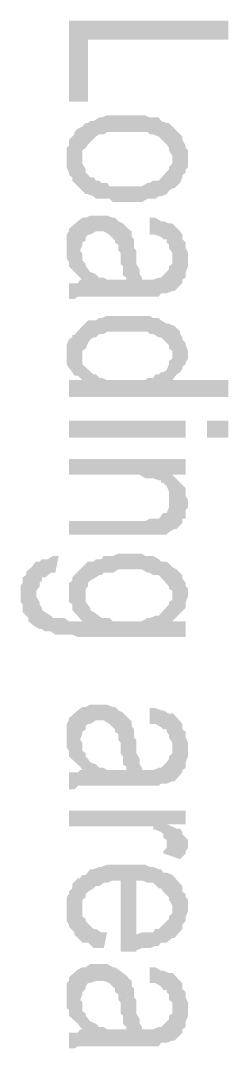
# Model space of a CAD drawing. Header units: feet. Extents: x -99009 to 3252343, y -11094690 to 9035152.
# Drawn here: x 1658612.5 to 1658677.3, y -1995523.6 to -1995203.9 of the extents above; entities that cross this region are included whole.
import ezdxf

# ---------------------------------------------------------------- set-up
doc = ezdxf.new("R2010")
doc.units = ezdxf.units.FT
doc.layers.add('H', color=7, linetype='Continuous', lineweight=0)

msp = doc.modelspace()

# ---------------------------------------------------------------- hatches: boundary and pattern name
at = {"layer": 'H', "linetype": 'Continuous'}
for points in [[(1658627.54733, -1995229.17844), (1658627.54733, -1995203.93983), (1658677.329, -1995203.93983), (1658677.329, -1995209.90171), (1658633.5092, -1995209.90171), (1658633.5092, -1995229.17844), (1658627.54733, -1995229.17844)], [(1658659.80108, -1995246.01081), (1658658.74782, -1995244.26199), (1658658.74782, -1995243.54657), (1658658.05226, -1995242.4933), (1658656.28357, -1995240.74449), (1658655.58802, -1995240.04893), (1658653.8392, -1995239.35338), (1658652.78594, -1995239.35338), (1658652.09039, -1995238.63796), (1658639.47108, -1995238.63796), (1658638.41782, -1995239.35338), (1658637.00684, -1995239.35338), (1658635.95357, -1995240.04893), (1658635.25802, -1995240.74449), (1658633.5092, -1995242.4933), (1658632.81365, -1995243.54657), (1658631.76039, -1995244.26199), (1658631.76039, -1995236.88914), (1658632.81365, -1995235.83587), (1658633.5092, -1995235.83587), (1658634.20476, -1995235.14032), (1658635.25802, -1995235.14032), (1658637.00684, -1995234.08706), (1658637.70239, -1995234.08706), (1658639.47108, -1995233.3915), (1658651.37496, -1995233.3915), (1658652.78594, -1995234.08706), (1658655.58802, -1995234.08706), (1658656.28357, -1995235.14032), (1658658.05226, -1995235.83587), (1658658.74782, -1995235.83587), (1658659.80108, -1995236.88914), (1658659.80108, -1995246.01081)], [(1658641.2199, -1995260.37893), (1658640.16663, -1995259.32567), (1658635.95357, -1995259.32567), (1658635.25802, -1995258.63012), (1658633.5092, -1995257.93456), (1658632.81365, -1995257.93456), (1658631.76039, -1995256.8813), (1658628.60059, -1995253.7215), (1658628.60059, -1995252.66824), (1658627.54733, -1995251.97269), (1658627.54733, -1995251.25726), (1658626.85177, -1995249.50845), (1658626.85177, -1995243.54657), (1658627.54733, -1995242.85102), (1658627.54733, -1995241.1022), (1658629.29614, -1995239.35338), (1658629.29614, -1995238.63796), (1658630.34941, -1995237.60456), (1658631.76039, -1995236.88914), (1658631.76039, -1995248.45518), (1658632.81365, -1995250.22387), (1658632.81365, -1995251.25726), (1658634.20476, -1995252.66824), (1658635.25802, -1995252.66824), (1658635.95357, -1995253.7215), (1658637.00684, -1995253.7215), (1658637.70239, -1995254.41706), (1658639.47108, -1995254.41706), (1658640.16663, -1995255.47032), (1658650.3217, -1995255.47032), (1658652.09039, -1995254.41706), (1658652.78594, -1995254.41706), (1658653.8392, -1995253.7215), (1658655.58802, -1995253.7215), (1658658.74782, -1995250.22387), (1658658.74782, -1995249.50845), (1658659.80108, -1995248.45518), (1658659.80108, -1995236.88914), (1658662.941, -1995240.04893), (1658662.941, -1995241.1022), (1658663.99427, -1995242.85102), (1658663.99427, -1995243.54657), (1658664.70969, -1995244.26199), (1658664.70969, -1995249.50845), (1658663.99427, -1995250.22387), (1658663.99427, -1995251.25726), (1658662.941, -1995251.97269), (1658662.941, -1995252.66824), (1658662.24545, -1995254.41706), (1658660.49663, -1995256.16587), (1658659.80108, -1995256.16587), (1658658.74782, -1995256.8813), (1658658.05226, -1995257.93456), (1658656.28357, -1995258.63012), (1658655.58802, -1995258.63012), (1658654.53476, -1995259.32567), (1658652.09039, -1995259.32567), (1658650.3217, -1995260.37893), (1658641.2199, -1995260.37893)], [(1658645.43296, -1995284.56428), (1658645.43296, -1995283.86873), (1658644.37969, -1995283.17318), (1658644.37969, -1995280.35122), (1658643.66427, -1995279.65567), (1658643.66427, -1995276.15804), (1658642.96871, -1995275.46248), (1658642.96871, -1995273.69379), (1658641.91545, -1995272.99824), (1658641.91545, -1995272.30269), (1658640.16663, -1995270.55387), (1658638.41782, -1995269.50061), (1658635.95357, -1995269.50061), (1658634.20476, -1995270.55387), (1658633.5092, -1995270.55387), (1658632.81365, -1995271.24942), (1658632.81365, -1995272.30269), (1658631.76039, -1995272.99824), (1658631.76039, -1995273.69379), (1658631.04496, -1995275.46248), (1658631.04496, -1995283.86873), (1658627.54733, -1995280.35122), (1658627.54733, -1995278.96012), (1658626.85177, -1995277.90685), (1658626.85177, -1995270.55387), (1658627.54733, -1995269.50061), (1658627.54733, -1995268.78518), (1658630.34941, -1995266.34081), (1658631.76039, -1995265.28755), (1658632.81365, -1995265.28755), (1658634.20476, -1995264.59199), (1658639.47108, -1995264.59199), (1658641.2199, -1995265.28755), (1658641.91545, -1995265.28755), (1658642.96871, -1995266.34081), (1658644.37969, -1995267.03636), (1658646.12851, -1995268.78518), (1658645.43296, -1995284.56428)], [(1658659.80108, -1995276.15804), (1658658.74782, -1995274.74706), (1658658.74782, -1995273.69379), (1658658.05226, -1995272.99824), (1658658.05226, -1995271.94498), (1658656.999, -1995271.94498), (1658656.28357, -1995271.24942), (1658654.53476, -1995270.55387), (1658652.78594, -1995270.55387), (1658652.78594, -1995265.28755), (1658654.53476, -1995265.28755), (1658656.28357, -1995266.34081), (1658656.999, -1995266.34081), (1658658.74782, -1995267.03636), (1658659.80108, -1995267.03636), (1658659.80108, -1995276.15804)], [(1658627.54733, -1995290.52616), (1658627.54733, -1995285.61755), (1658630.34941, -1995285.61755), (1658631.04496, -1995284.56428), (1658631.76039, -1995284.56428), (1658631.76039, -1995278.60241), (1658632.81365, -1995279.65567), (1658632.81365, -1995280.35122), (1658634.20476, -1995282.11991), (1658635.95357, -1995282.81547), (1658637.00684, -1995283.86873), (1658638.41782, -1995283.86873), (1658639.47108, -1995284.56428), (1658645.43296, -1995284.56428), (1658646.12851, -1995268.78518), (1658647.18177, -1995269.50061), (1658647.18177, -1995271.24942), (1658647.87733, -1995271.94498), (1658647.87733, -1995274.74706), (1658648.57288, -1995275.46248), (1658648.57288, -1995279.65567), (1658649.62614, -1995281.40449), (1658649.62614, -1995282.81547), (1658650.3217, -1995283.86873), (1658650.3217, -1995284.56428), (1658653.8392, -1995284.56428), (1658655.58802, -1995283.86873), (1658656.28357, -1995283.86873), (1658658.74782, -1995281.40449), (1658658.74782, -1995280.35122), (1658659.80108, -1995279.65567), (1658659.80108, -1995267.03636), (1658662.24545, -1995269.50061), (1658662.941, -1995270.55387), (1658662.941, -1995271.94498), (1658663.99427, -1995272.99824), (1658663.99427, -1995274.74706), (1658664.70969, -1995276.15804), (1658664.70969, -1995280.35122), (1658663.99427, -1995282.11991), (1658663.99427, -1995283.86873), (1658662.941, -1995284.56428), (1658662.941, -1995285.61755), (1658660.49663, -1995288.08179), (1658659.80108, -1995288.08179), (1658658.05226, -1995288.77734), (1658656.28357, -1995288.77734), (1658655.58802, -1995289.83061), (1658630.34941, -1995289.83061), (1658629.29614, -1995290.52616), (1658627.54733, -1995290.52616)], [(1658631.76039, -1995284.922), (1658631.04496, -1995283.86873), (1658631.04496, -1995275.46248), (1658631.76039, -1995276.49588), (1658631.76039, -1995284.922)], [(1658659.80108, -1995315.76477), (1658659.80108, -1995306.6431), (1658658.74782, -1995305.94755), (1658658.74782, -1995304.89428), (1658658.05226, -1995304.19873), (1658656.999, -1995303.14547), (1658656.28357, -1995302.44991), (1658655.58802, -1995302.44991), (1658653.8392, -1995301.39665), (1658652.78594, -1995301.39665), (1658652.09039, -1995300.7011), (1658639.47108, -1995300.7011), (1658638.41782, -1995301.39665), (1658637.00684, -1995301.39665), (1658635.95357, -1995302.44991), (1658635.25802, -1995302.44991), (1658634.20476, -1995303.14547), (1658633.5092, -1995304.19873), (1658632.81365, -1995305.94755), (1658631.76039, -1995306.6431), (1658631.76039, -1995298.93241), (1658633.5092, -1995297.18359), (1658635.95357, -1995297.18359), (1658637.00684, -1995296.48804), (1658637.70239, -1995296.48804), (1658639.47108, -1995295.79248), (1658652.78594, -1995295.79248), (1658653.8392, -1995296.48804), (1658655.58802, -1995296.48804), (1658656.28357, -1995297.18359), (1658658.05226, -1995298.23685), (1658658.74782, -1995298.23685), (1658660.49663, -1995298.93241), (1658662.24545, -1995300.7011), (1658662.24545, -1995301.39665), (1658662.941, -1995302.44991), (1658662.941, -1995303.14547), (1658663.99427, -1995304.19873), (1658663.99427, -1995304.89428), (1658664.70969, -1995306.6431), (1658664.70969, -1995309.10734), (1658663.99427, -1995310.16061), (1658663.99427, -1995310.85616), (1658662.941, -1995311.55171), (1658662.941, -1995312.26714), (1658662.24545, -1995313.3204), (1658661.19219, -1995314.01596), (1658659.80108, -1995315.76477)], [(1658631.76039, -1995315.76477), (1658631.04496, -1995315.06922), (1658630.34941, -1995314.3538), (1658629.29614, -1995314.3538), (1658628.60059, -1995313.3204), (1658627.54733, -1995311.90943), (1658626.85177, -1995310.85616), (1658626.85177, -1995304.89428), (1658627.54733, -1995303.14547), (1658628.60059, -1995302.44991), (1658628.60059, -1995301.73449), (1658629.29614, -1995301.73449), (1658631.76039, -1995298.93241), (1658631.76039, -1995315.76477)], [(1658627.54733, -1995321.0311), (1658627.54733, -1995315.76477), (1658631.76039, -1995315.76477), (1658631.76039, -1995310.85616), (1658635.25802, -1995314.01596), (1658635.95357, -1995314.01596), (1658637.00684, -1995315.06922), (1658637.70239, -1995315.06922), (1658639.47108, -1995315.76477), (1658651.37496, -1995315.76477), (1658652.09039, -1995315.06922), (1658653.8392, -1995315.06922), (1658654.53476, -1995314.01596), (1658655.58802, -1995314.01596), (1658656.28357, -1995313.3204), (1658656.999, -1995313.3204), (1658658.05226, -1995312.60498), (1658658.74782, -1995310.85616), (1658658.74782, -1995309.8029), (1658659.80108, -1995309.10734), (1658659.80108, -1995315.76477), (1658677.329, -1995315.76477), (1658677.329, -1995321.0311), (1658627.54733, -1995321.0311)], [(1658627.54733, -1995333.6504), (1658627.54733, -1995328.38408), (1658663.99427, -1995328.38408), (1658663.99427, -1995333.6504), (1658627.54733, -1995333.6504)], [(1658670.67157, -1995333.6504), (1658670.67157, -1995328.38408), (1658677.329, -1995328.38408), (1658677.329, -1995333.6504), (1658670.67157, -1995333.6504)], [(1658658.74782, -1995350.4629), (1658658.05226, -1995348.71408), (1658656.999, -1995347.66082), (1658656.28357, -1995347.66082), (1658656.28357, -1995346.96526), (1658655.58802, -1995346.96526), (1658653.8392, -1995346.26971), (1658651.37496, -1995346.26971), (1658649.62614, -1995345.21645), (1658627.54733, -1995345.21645), (1658627.54733, -1995340.30783), (1658663.99427, -1995340.30783), (1658663.99427, -1995345.21645), (1658658.74782, -1995345.21645), (1658658.74782, -1995350.4629)], [(1658627.54733, -1995363.79763), (1658627.54733, -1995359.58457), (1658651.37496, -1995359.58457), (1658652.78594, -1995358.88902), (1658655.58802, -1995358.88902), (1658656.999, -1995357.12033), (1658658.05226, -1995357.12033), (1658658.74782, -1995355.37151), (1658658.74782, -1995352.92714), (1658659.80108, -1995345.21645), (1658663.99427, -1995349.40963), (1658663.99427, -1995351.87388), (1658664.70969, -1995352.92714), (1658664.70969, -1995355.37151), (1658663.99427, -1995356.06706), (1658663.99427, -1995358.88902), (1658662.941, -1995358.88902), (1658662.941, -1995360.28012), (1658661.19219, -1995362.02894), (1658660.49663, -1995362.02894), (1658658.74782, -1995363.0822), (1658658.05226, -1995363.79763), (1658627.54733, -1995363.79763)], [(1658658.74782, -1995352.92714), (1658658.74782, -1995345.21645), (1658659.80108, -1995345.21645), (1658658.74782, -1995352.92714)], [(1658617.37239, -1995381.30568), (1658617.37239, -1995372.20388), (1658618.42565, -1995372.20388), (1658619.14108, -1995371.50832), (1658620.8899, -1995371.50832), (1658622.63871, -1995370.45506), (1658624.38753, -1995370.45506), (1658623.33427, -1995375.70151), (1658621.94316, -1995375.70151), (1658620.19434, -1995377.11249), (1658619.14108, -1995377.11249), (1658619.14108, -1995378.16575), (1658618.42565, -1995378.86131), (1658618.42565, -1995379.91457), (1658617.37239, -1995381.30568)], [(1658632.81365, -1995395.69367), (1658631.76039, -1995390.78506), (1658628.60059, -1995387.26755), (1658628.60059, -1995385.51873), (1658627.54733, -1995384.82318), (1658627.54733, -1995378.86131), (1658628.60059, -1995378.16575), (1658628.60059, -1995377.11249), (1658633.5092, -1995372.20388), (1658635.25802, -1995372.20388), (1658635.95357, -1995371.50832), (1658637.70239, -1995371.50832), (1658638.41782, -1995370.45506), (1658641.2199, -1995370.45506), (1658642.96871, -1995369.73963), (1658650.3217, -1995369.73963), (1658651.37496, -1995370.45506), (1658653.8392, -1995370.45506), (1658655.58802, -1995371.50832), (1658656.28357, -1995372.20388), (1658658.05226, -1995372.20388), (1658659.80108, -1995373.95269), (1658659.80108, -1995381.30568), (1658658.74782, -1995380.61012), (1658658.74782, -1995379.91457), (1658655.58802, -1995376.41694), (1658653.8392, -1995376.41694), (1658652.78594, -1995375.70151), (1658652.09039, -1995375.70151), (1658650.3217, -1995374.64825), (1658642.96871, -1995374.64825), (1658641.2199, -1995375.70151), (1658638.41782, -1995375.70151), (1658637.70239, -1995376.41694), (1658637.00684, -1995376.41694), (1658635.95357, -1995377.11249), (1658634.20476, -1995378.16575), (1658633.5092, -1995378.86131), (1658633.5092, -1995379.91457), (1658632.81365, -1995380.61012), (1658632.81365, -1995395.69367)], [(1658630.34941, -1995395.69367), (1658628.60059, -1995394.97825), (1658623.33427, -1995394.97825), (1658621.94316, -1995393.92498), (1658620.19434, -1995393.92498), (1658619.14108, -1995393.22943), (1658618.42565, -1995393.22943), (1658616.67684, -1995392.17616), (1658614.92802, -1995390.78506), (1658614.92802, -1995389.73179), (1658613.1792, -1995387.98298), (1658613.1792, -1995385.51873), (1658612.46378, -1995384.82318), (1658612.46378, -1995379.55686), (1658613.1792, -1995378.86131), (1658613.1792, -1995377.11249), (1658614.23247, -1995376.41694), (1658614.23247, -1995375.36367), (1658615.98128, -1995373.95269), (1658616.67684, -1995372.89943), (1658617.37239, -1995372.20388), (1658617.37239, -1995383.07437), (1658618.42565, -1995384.82318), (1658618.42565, -1995385.51873), (1658619.14108, -1995386.572), (1658619.14108, -1995387.26755), (1658620.19434, -1995387.98298), (1658621.94316, -1995389.03624), (1658622.63871, -1995389.73179), (1658626.13635, -1995389.73179), (1658627.54733, -1995390.78506), (1658631.76039, -1995390.78506), (1658632.81365, -1995395.69367), (1658630.34941, -1995395.69367)], [(1658659.80108, -1995390.78506), (1658658.74782, -1995384.82318), (1658659.80108, -1995384.12763), (1658659.80108, -1995373.95269), (1658661.19219, -1995374.64825), (1658662.941, -1995376.41694), (1658662.941, -1995377.45033), (1658663.99427, -1995378.86131), (1658663.99427, -1995379.91457), (1658664.70969, -1995380.61012), (1658664.70969, -1995383.07437), (1658663.99427, -1995384.82318), (1658663.99427, -1995386.572), (1658659.80108, -1995390.78506)], [(1658632.81365, -1995395.69367), (1658632.81365, -1995384.82318), (1658634.20476, -1995386.572), (1658634.20476, -1995387.26755), (1658635.95357, -1995388.32082), (1658637.70239, -1995389.73179), (1658640.16663, -1995389.73179), (1658641.2199, -1995390.78506), (1658650.3217, -1995390.78506), (1658652.09039, -1995389.73179), (1658652.78594, -1995389.73179), (1658654.53476, -1995389.03624), (1658655.58802, -1995389.03624), (1658658.74782, -1995385.51873), (1658658.74782, -1995384.82318), (1658659.80108, -1995390.78506), (1658663.99427, -1995390.78506), (1658663.99427, -1995395.69367), (1658632.81365, -1995395.69367)], [(1658645.43296, -1995437.04923), (1658645.43296, -1995435.99596), (1658644.37969, -1995435.30041), (1658644.37969, -1995432.83617), (1658643.66427, -1995431.7829), (1658643.66427, -1995428.64298), (1658642.96871, -1995427.58971), (1658642.96871, -1995425.8409), (1658641.91545, -1995425.12547), (1658641.91545, -1995424.42992), (1658640.16663, -1995422.6811), (1658638.41782, -1995421.62784), (1658635.95357, -1995421.62784), (1658634.20476, -1995422.6811), (1658633.5092, -1995422.6811), (1658632.81365, -1995423.37665), (1658632.81365, -1995424.42992), (1658631.76039, -1995425.12547), (1658631.76039, -1995425.8409), (1658631.04496, -1995427.58971), (1658631.04496, -1995435.99596), (1658627.54733, -1995432.83617), (1658627.54733, -1995431.08735), (1658626.85177, -1995430.03408), (1658626.85177, -1995422.6811), (1658627.54733, -1995421.62784), (1658627.54733, -1995420.93228), (1658630.34941, -1995418.46804), (1658631.76039, -1995417.41478), (1658632.81365, -1995417.41478), (1658634.20476, -1995416.71923), (1658639.47108, -1995416.71923), (1658641.2199, -1995417.41478), (1658641.91545, -1995417.41478), (1658642.96871, -1995418.46804), (1658644.37969, -1995419.16359), (1658646.12851, -1995420.93228), (1658645.43296, -1995437.04923)], [(1658627.54733, -1995443.0111), (1658627.54733, -1995437.74478), (1658630.34941, -1995437.74478), (1658631.04496, -1995437.04923), (1658631.76039, -1995437.04923), (1658631.76039, -1995431.08735), (1658632.81365, -1995431.7829), (1658632.81365, -1995432.83617), (1658633.5092, -1995433.55159), (1658634.20476, -1995434.60486), (1658635.95357, -1995435.30041), (1658637.00684, -1995436.35367), (1658638.41782, -1995436.35367), (1658639.47108, -1995437.04923), (1658645.43296, -1995437.04923), (1658646.12851, -1995420.93228), (1658647.18177, -1995421.98555), (1658647.18177, -1995423.37665), (1658647.87733, -1995424.42992), (1658647.87733, -1995426.89416), (1658648.57288, -1995427.58971), (1658648.57288, -1995431.7829), (1658649.62614, -1995433.55159), (1658649.62614, -1995435.30041), (1658650.3217, -1995436.35367), (1658650.3217, -1995437.04923), (1658653.8392, -1995437.04923), (1658655.58802, -1995436.35367), (1658656.28357, -1995436.35367), (1658658.05226, -1995434.60486), (1658658.74782, -1995433.55159), (1658658.74782, -1995432.83617), (1658659.80108, -1995431.7829), (1658659.80108, -1995419.16359), (1658662.941, -1995422.6811), (1658662.941, -1995424.42992), (1658663.99427, -1995425.12547), (1658663.99427, -1995426.89416), (1658664.70969, -1995428.64298), (1658664.70969, -1995432.83617), (1658663.99427, -1995434.60486), (1658663.99427, -1995436.35367), (1658662.941, -1995437.04923), (1658662.941, -1995437.74478), (1658660.49663, -1995440.54686), (1658659.80108, -1995440.54686), (1658658.05226, -1995441.26229), (1658656.28357, -1995441.26229), (1658655.58802, -1995441.95784), (1658630.34941, -1995441.95784), (1658629.29614, -1995443.0111), (1658627.54733, -1995443.0111)], [(1658659.80108, -1995428.64298), (1658658.74782, -1995426.89416), (1658658.74782, -1995426.17874), (1658658.05226, -1995425.12547), (1658658.05226, -1995424.42992), (1658656.999, -1995424.42992), (1658656.28357, -1995423.73437), (1658654.53476, -1995422.6811), (1658652.78594, -1995422.6811), (1658652.78594, -1995417.77249), (1658654.53476, -1995417.77249), (1658656.28357, -1995418.46804), (1658656.999, -1995418.46804), (1658658.74782, -1995419.52131), (1658659.80108, -1995419.52131), (1658659.80108, -1995428.64298)], [(1658631.76039, -1995437.04923), (1658631.04496, -1995435.99596), (1658631.04496, -1995427.58971), (1658631.76039, -1995428.64298), (1658631.76039, -1995437.04923)], [(1658658.05226, -1995458.7902), (1658656.999, -1995458.07478), (1658656.999, -1995457.02151), (1658656.28357, -1995456.32596), (1658654.53476, -1995455.63041), (1658653.8392, -1995455.63041), (1658653.8392, -1995454.57714), (1658627.54733, -1995454.57714), (1658627.54733, -1995449.66853), (1658663.99427, -1995449.66853), (1658663.99427, -1995453.88159), (1658658.05226, -1995453.88159), (1658658.05226, -1995458.7902)], [(1658662.24545, -1995464.75208), (1658656.999, -1995462.98339), (1658656.999, -1995462.28784), (1658658.05226, -1995461.23457), (1658658.05226, -1995453.88159), (1658661.19219, -1995455.2727), (1658662.24545, -1995455.2727), (1658662.941, -1995456.32596), (1658662.941, -1995457.02151), (1658664.70969, -1995458.7902), (1658664.70969, -1995461.23457), (1658663.99427, -1995462.28784), (1658663.99427, -1995462.98339), (1658662.941, -1995464.03666), (1658662.24545, -1995464.75208)], [(1658643.66427, -1995493.48833), (1658643.66427, -1995471.40951), (1658641.2199, -1995471.40951), (1658639.47108, -1995472.10506), (1658638.41782, -1995472.10506), (1658637.00684, -1995473.15833), (1658635.95357, -1995473.15833), (1658635.25802, -1995473.85388), (1658633.5092, -1995474.90715), (1658632.81365, -1995475.6027), (1658632.81365, -1995476.65596), (1658631.76039, -1995477.37139), (1658631.76039, -1995469.64082), (1658632.81365, -1995469.64082), (1658634.20476, -1995467.892), (1658635.25802, -1995467.892), (1658637.00684, -1995467.19645), (1658637.70239, -1995467.19645), (1658639.47108, -1995466.5009), (1658651.37496, -1995466.5009), (1658652.78594, -1995467.19645), (1658653.8392, -1995467.19645), (1658655.58802, -1995467.892), (1658656.28357, -1995467.892), (1658656.999, -1995468.94527), (1658658.05226, -1995468.94527), (1658659.80108, -1995469.64082), (1658659.80108, -1995479.12021), (1658658.74782, -1995477.37139), (1658658.74782, -1995476.65596), (1658656.999, -1995474.90715), (1658656.28357, -1995473.85388), (1658655.58802, -1995473.85388), (1658653.8392, -1995472.10506), (1658652.09039, -1995472.10506), (1658650.3217, -1995471.40951), (1658648.57288, -1995471.40951), (1658648.57288, -1995493.48833), (1658643.66427, -1995493.48833)], [(1658635.25802, -1995492.43506), (1658633.5092, -1995490.68625), (1658631.76039, -1995490.68625), (1658629.29614, -1995488.222), (1658629.29614, -1995487.52645), (1658627.54733, -1995485.77763), (1658627.54733, -1995485.08208), (1658626.85177, -1995484.02882), (1658626.85177, -1995476.65596), (1658627.54733, -1995475.6027), (1658627.54733, -1995474.90715), (1658628.60059, -1995473.85388), (1658628.60059, -1995472.46278), (1658630.34941, -1995470.69409), (1658631.04496, -1995470.69409), (1658631.76039, -1995469.64082), (1658631.76039, -1995482.61784), (1658632.81365, -1995483.31339), (1658632.81365, -1995484.02882), (1658635.25802, -1995486.47319), (1658635.95357, -1995486.47319), (1658637.70239, -1995487.52645), (1658639.47108, -1995487.52645), (1658638.41782, -1995492.43506), (1658635.25802, -1995492.43506)], [(1658648.57288, -1995493.13062), (1658648.57288, -1995488.222), (1658650.3217, -1995487.52645), (1658653.8392, -1995487.52645), (1658654.53476, -1995486.47319), (1658655.58802, -1995486.47319), (1658658.74782, -1995483.31339), (1658658.74782, -1995482.61784), (1658659.80108, -1995481.56458), (1658659.80108, -1995469.64082), (1658662.941, -1995473.15833), (1658662.941, -1995474.90715), (1658663.99427, -1995475.6027), (1658663.99427, -1995476.65596), (1658664.70969, -1995477.37139), (1658664.70969, -1995480.86902), (1658663.99427, -1995482.61784), (1658663.99427, -1995484.02882), (1658662.941, -1995485.08208), (1658662.941, -1995486.47319), (1658660.49663, -1995489.27527), (1658659.80108, -1995489.27527), (1658658.05226, -1995490.68625), (1658656.28357, -1995490.68625), (1658655.58802, -1995491.73951), (1658654.53476, -1995491.73951), (1658652.78594, -1995492.43506), (1658650.3217, -1995492.43506), (1658648.57288, -1995493.13062)], [(1658645.43296, -1995517.67368), (1658645.43296, -1995516.97813), (1658644.37969, -1995515.92486), (1658644.37969, -1995513.46062), (1658643.66427, -1995512.76507), (1658643.66427, -1995509.26743), (1658642.96871, -1995508.55201), (1658642.96871, -1995506.80319), (1658641.91545, -1995506.10764), (1658641.91545, -1995505.05437), (1658641.2199, -1995504.35882), (1658640.16663, -1995503.30555), (1658638.41782, -1995502.61), (1658635.95357, -1995502.61), (1658634.20476, -1995503.30555), (1658633.5092, -1995503.30555), (1658632.81365, -1995504.35882), (1658632.81365, -1995505.05437), (1658631.76039, -1995506.10764), (1658631.76039, -1995506.80319), (1658631.04496, -1995508.55201), (1658631.04496, -1995516.97813), (1658630.34941, -1995515.92486), (1658627.54733, -1995513.46062), (1658627.54733, -1995511.7118), (1658626.85177, -1995511.01625), (1658626.85177, -1995503.30555), (1658627.54733, -1995502.61), (1658627.54733, -1995501.55674), (1658630.34941, -1995499.09249), (1658631.76039, -1995498.39694), (1658632.81365, -1995498.39694), (1658634.20476, -1995497.34368), (1658639.47108, -1995497.34368), (1658641.2199, -1995498.39694), (1658641.91545, -1995498.39694), (1658642.96871, -1995499.09249), (1658644.37969, -1995500.14576), (1658646.12851, -1995501.55674), (1658645.43296, -1995517.67368)], [(1658659.80108, -1995509.26743), (1658658.74782, -1995508.55201), (1658658.74782, -1995506.80319), (1658658.05226, -1995506.10764), (1658658.05226, -1995505.41208), (1658656.999, -1995505.41208), (1658656.28357, -1995504.35882), (1658654.53476, -1995503.30555), (1658652.78594, -1995503.30555), (1658652.78594, -1995498.39694), (1658654.53476, -1995498.39694), (1658656.28357, -1995499.45021), (1658656.999, -1995499.45021), (1658658.74782, -1995500.14576), (1658659.80108, -1995500.14576), (1658659.80108, -1995509.26743)], [(1658627.54733, -1995523.63555), (1658627.54733, -1995518.72694), (1658630.34941, -1995518.72694), (1658631.04496, -1995517.67368), (1658631.76039, -1995517.67368), (1658631.76039, -1995512.06951), (1658632.81365, -1995512.76507), (1658632.81365, -1995513.46062), (1658634.20476, -1995515.22931), (1658635.95357, -1995515.92486), (1658637.00684, -1995516.97813), (1658638.41782, -1995516.97813), (1658639.47108, -1995517.67368), (1658645.43296, -1995517.67368), (1658646.12851, -1995501.89458), (1658647.18177, -1995502.61), (1658647.18177, -1995504.35882), (1658647.87733, -1995505.05437), (1658647.87733, -1995507.85645), (1658648.57288, -1995508.55201), (1658648.57288, -1995512.76507), (1658649.62614, -1995514.51388), (1658649.62614, -1995515.92486), (1658650.3217, -1995516.97813), (1658650.3217, -1995517.67368), (1658653.8392, -1995517.67368), (1658655.58802, -1995516.97813), (1658656.28357, -1995516.97813), (1658658.74782, -1995514.51388), (1658658.74782, -1995513.46062), (1658659.80108, -1995512.76507), (1658659.80108, -1995500.14576), (1658662.941, -1995503.30555), (1658662.941, -1995505.05437), (1658663.99427, -1995506.10764), (1658663.99427, -1995507.85645), (1658664.70969, -1995509.26743), (1658664.70969, -1995513.46062), (1658663.99427, -1995515.22931), (1658663.99427, -1995516.97813), (1658662.941, -1995517.67368), (1658662.941, -1995518.72694), (1658662.24545, -1995519.42249), (1658660.49663, -1995521.17131), (1658659.80108, -1995521.17131), (1658658.05226, -1995521.88674), (1658656.28357, -1995521.88674), (1658655.58802, -1995522.94), (1658630.34941, -1995522.94), (1658629.29614, -1995523.63555), (1658627.54733, -1995523.63555)], [(1658631.76039, -1995517.67368), (1658631.04496, -1995516.97813), (1658631.04496, -1995508.55201), (1658631.76039, -1995509.26743), (1658631.76039, -1995517.67368)]]:
    msp.add_hatch(color=256, dxfattribs=at).paths.add_polyline_path(points)

doc.saveas('drawing.dxf')
